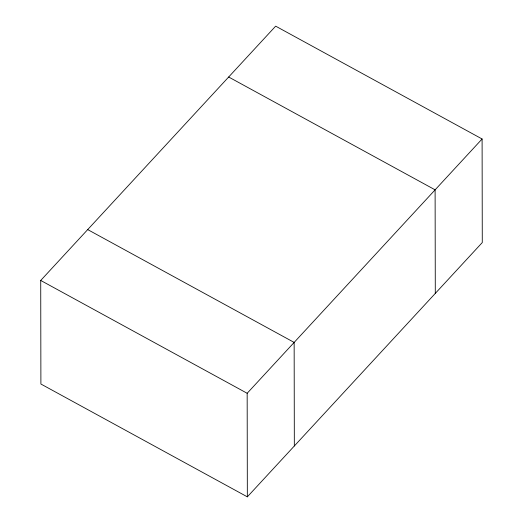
<?xml version="1.0" encoding="UTF-8"?>
<svg xmlns="http://www.w3.org/2000/svg" width="523" height="523" viewBox="0 0 523 523"><rect width="100%" height="100%" fill="white"/><g stroke="black" fill="none" stroke-linecap="round" stroke-linejoin="round"><path stroke-width="0.78" d="M40.722 280.452L275.66 26.15L482.101 138.981L482.278 242.548L247.34 496.85L40.899 384.019L40.722 280.452L247.163 393.283L247.34 496.85M247.163 393.283L482.101 138.981M228.669 77.012L435.11 189.842L435.293 293.403M87.707 229.597L294.148 342.421L294.331 445.988"/></g></svg>
